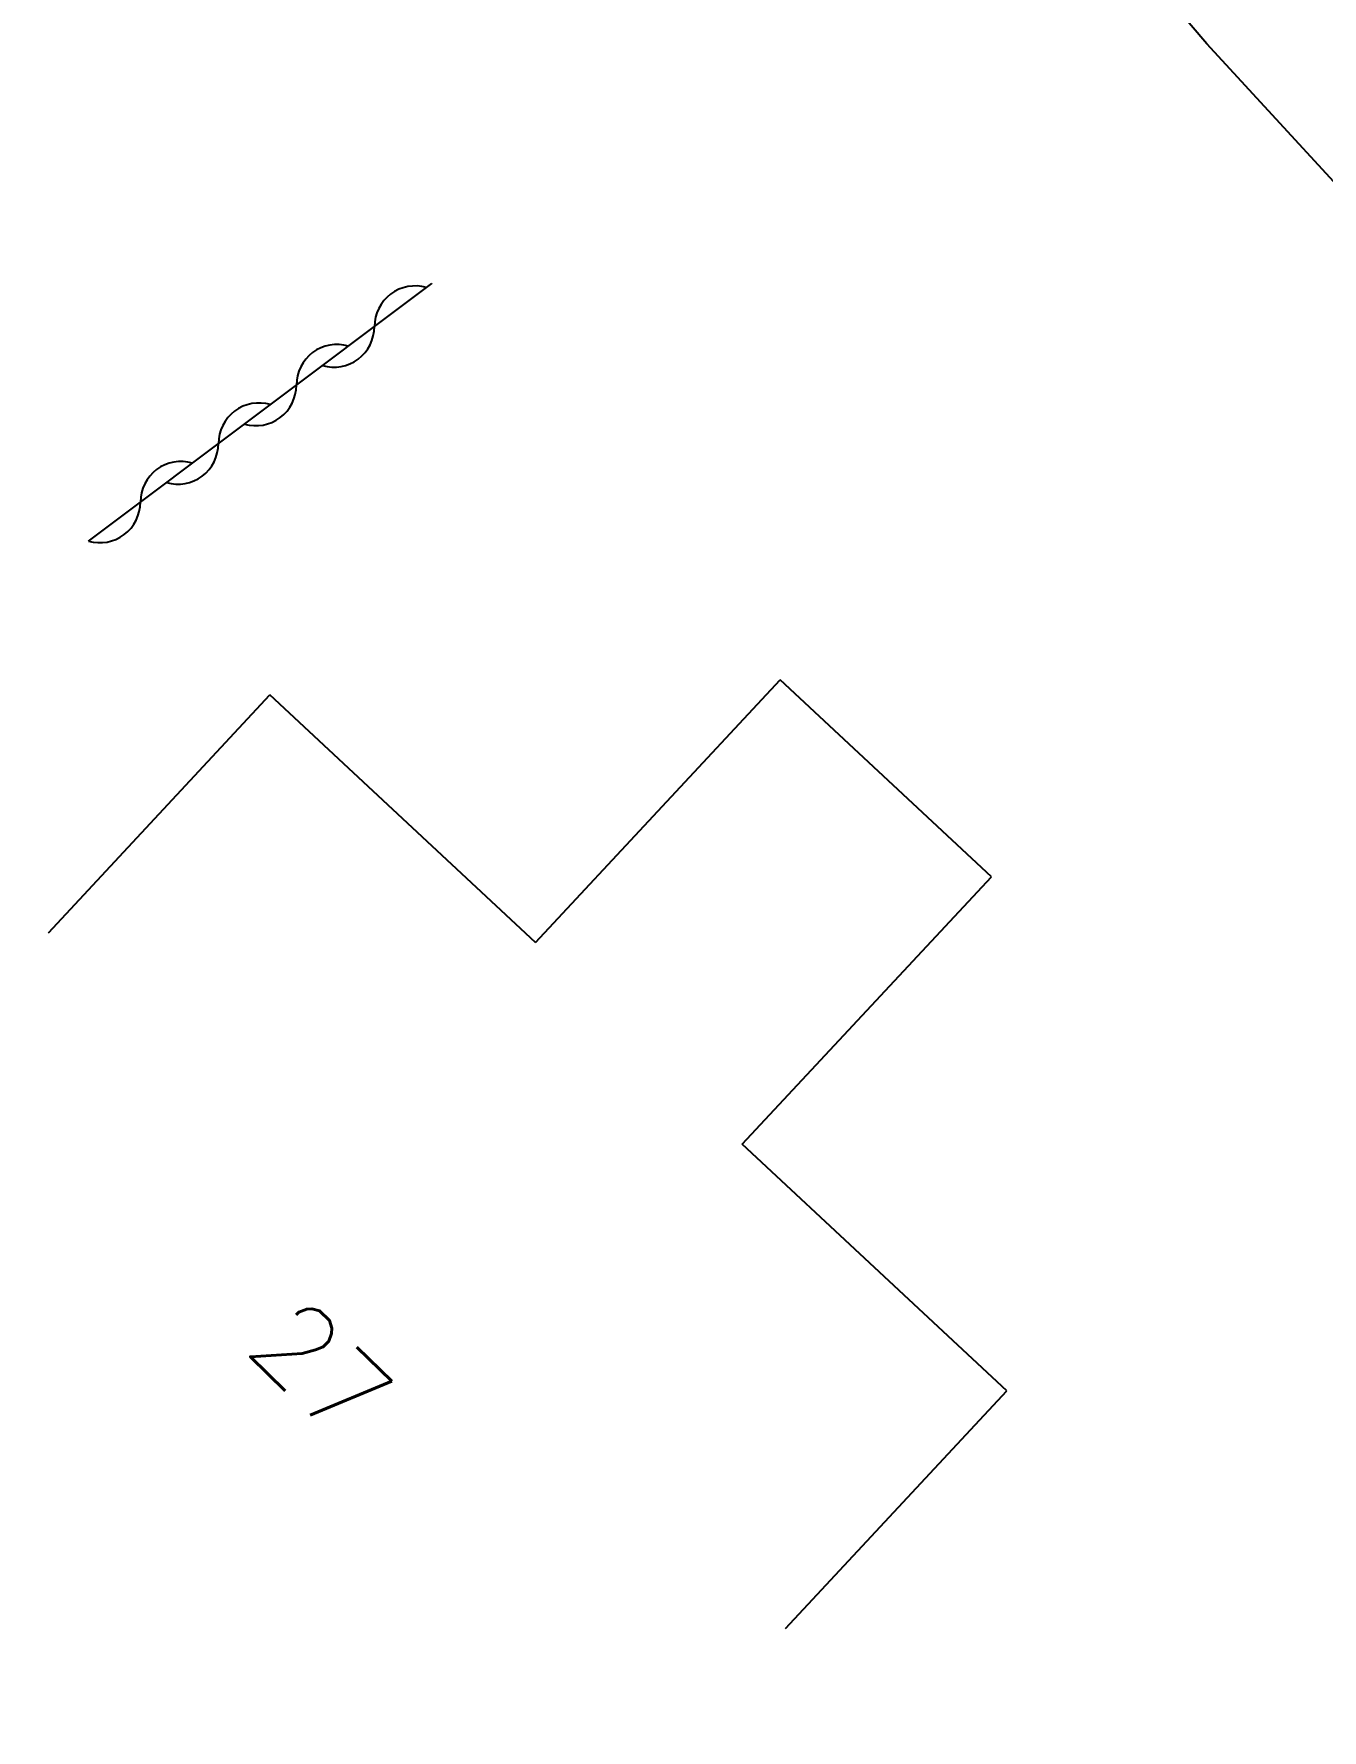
# Model space of a CAD drawing. Header units: millimetres. Extents: x 135000 to 136000, y 129211 to 130000.
# Drawn here: x 135059.76 to 135079.58, y 129596.76 to 129622.85 of the extents above; entities that cross this region are included whole.
import ezdxf
from ezdxf.enums import TextEntityAlignment as Align

# ---------------------------------------------------------------- set-up
doc = ezdxf.new("R2010")
doc.units = ezdxf.units.MM
doc.layers.get('0').update_dxf_attribs({"linetype": 'CONTINUOUS'})
for name, color, linetype in [('W0008', 7, 'CONTINUOUS'), ('W0100', 7, 'CONTINUOUS'), ('W0310', 3, 'CONTINUOUS'), ('W0991', 7, 'CONTINUOUS')]:
    doc.layers.add(name, color=color, linetype=linetype)
doc.styles.get("Standard").update_dxf_attribs({"font": 'romans.shx', "width": 0.85})

# ---------------------------------------------------------------- blocks, each defined once
blk = doc.blocks.new('t310o')
at = {"color": 0, "linetype": 'Continuous'}
for centre, start, end in [((-0.5, 0.375), 216.8699, 323.1304), ((0.5, -0.375), 36.8699, 143.1303)]:
    blk.add_arc(centre, 0.625, start, end, dxfattribs=at)

msp = doc.modelspace()

# ---------------------------------------------------------------- linework, layer by layer
at = {"layer": 'W0008'}
msp.add_lwpolyline([(135113.043, 129596.758), (135110.38, 129597.998), (135106.196, 129600.167), (135100.932, 129603.178), (135095.835, 129606.443), (135090.175, 129610.672), (135084.852, 129615.395), (135081.25, 129618.958), (135080.829, 129619.417), (135077.81, 129622.699), (135074.773, 129626.255), (135072.101, 129629.78), (135069.263, 129633.98), (135066.846, 129637.818), (135060.358, 129648.348), (135049.793, 129665.484), (135036.616, 129686.878), (135022.748, 129709.425), (135010.73, 129728.834), (135001.237, 129744.261)], dxfattribs=at)
at = {"layer": 'W0100'}
for p, q in [((135067.482, 129608.874), (135071.245, 129612.913)), ((135074.494, 129609.886), (135071.245, 129612.913)), ((135059.987, 129609.024), (135063.395, 129612.682)), ((135067.482, 129608.874), (135063.395, 129612.682)), ((135070.661, 129605.772), (135074.494, 129609.886)), ((135074.732, 129601.979), (135070.661, 129605.772)), ((135071.324, 129598.321), (135074.732, 129601.979))]:
    msp.add_line(p, q, dxfattribs=at)
at = {"layer": 'W0310'}
for points in [[(135060.602, 129615.049), (135065.888, 129619.014), (135065.888, 129619.014), (135065.888, 129619.014), (135065.888, 129619.014), (135065.888, 129619.014), (135065.888, 129619.014), (135065.888, 129619.014), (135065.888, 129619.014), (135065.888, 129619.014), (135065.888, 129619.014), (135065.888, 129619.014), (135065.888, 129619.014), (135065.888, 129619.014), (135065.888, 129619.014), (135065.888, 129619.014), (135065.888, 129619.014), (135065.888, 129619.014), (135065.888, 129619.014), (135065.888, 129619.014), (135065.888, 129619.014), (135065.888, 129619.014), (135065.888, 129619.014), (135065.888, 129619.014), (135065.888, 129619.014), (135065.888, 129619.014), (135065.888, 129619.014), (135065.888, 129619.014), (135065.888, 129619.014), (135065.888, 129619.014), (135065.888, 129619.014), (135065.888, 129619.014), (135065.888, 129619.014), (135065.888, 129619.014), (135065.888, 129619.014), (135065.888, 129619.014), (135065.888, 129619.014), (135065.888, 129619.014), (135065.888, 129619.014), (135065.888, 129619.014), (135065.888, 129619.014), (135065.888, 129619.014), (135065.888, 129619.014), (135065.888, 129619.014), (135065.888, 129619.014), (135065.888, 129619.014), (135065.888, 129619.014), (135065.888, 129619.014), (135065.888, 129619.014), (135065.888, 129619.014), (135065.888, 129619.014), (135065.888, 129619.014), (135065.888, 129619.014), (135065.888, 129619.014), (135065.888, 129619.014), (135065.888, 129619.014), (135065.888, 129619.014), (135065.888, 129619.014), (135065.888, 129619.014), (135065.888, 129619.014), (135065.888, 129619.014), (135065.888, 129619.014), (135065.888, 129619.014), (135065.888, 129619.014), (135065.888, 129619.014), (135065.888, 129619.014), (135065.888, 129619.014), (135065.888, 129619.014), (135065.888, 129619.014), (135065.888, 129619.014), (135065.888, 129619.014), (135065.888, 129619.014), (135065.888, 129619.014), (135065.888, 129619.014), (135065.888, 129619.014), (135065.888, 129619.014), (135065.888, 129619.014), (135065.888, 129619.014), (135065.888, 129619.014), (135065.888, 129619.014), (135065.888, 129619.014), (135065.888, 129619.014), (135065.888, 129619.014), (135065.888, 129619.014), (135065.888, 129619.014), (135065.888, 129619.014), (135065.888, 129619.014), (135065.888, 129619.014), (135065.888, 129619.014), (135065.888, 129619.014), (135065.888, 129619.014), (135065.888, 129619.014), (135065.888, 129619.014), (135065.888, 129619.014), (135065.888, 129619.014), (135065.888, 129619.014), (135065.888, 129619.014), (135065.888, 129619.014), (135065.888, 129619.014), (135065.888, 129619.014), (135065.888, 129619.014)], [(135065.888, 129619.014), (135065.888, 129619.014), (135065.888, 129619.014), (135065.888, 129619.014), (135065.888, 129619.014), (135065.888, 129619.014), (135065.888, 129619.014), (135065.888, 129619.014), (135065.888, 129619.014), (135065.888, 129619.014), (135065.888, 129619.014), (135065.888, 129619.014), (135065.888, 129619.014), (135065.888, 129619.014), (135065.888, 129619.014), (135065.888, 129619.014), (135065.888, 129619.014), (135065.888, 129619.014), (135065.888, 129619.014), (135065.888, 129619.014)]]:
    msp.add_lwpolyline(points, dxfattribs=at)

# ---------------------------------------------------------------- block references
at = {"layer": 'W0310', "rotation": 36.87325938215211}
for p in [(135065.002, 129618.349), (135063.802, 129617.449), (135062.602, 129616.549), (135061.402, 129615.649)]:
    msp.add_blockref('t310o', p, dxfattribs=at)

# ---------------------------------------------------------------- texts
at = {"layer": 'W0991'}
msp.add_text('27', height=1.25, rotation=315.7024, dxfattribs=at).set_placement((135064.182, 129602.312), align=Align.MIDDLE)

doc.saveas('drawing.dxf')
